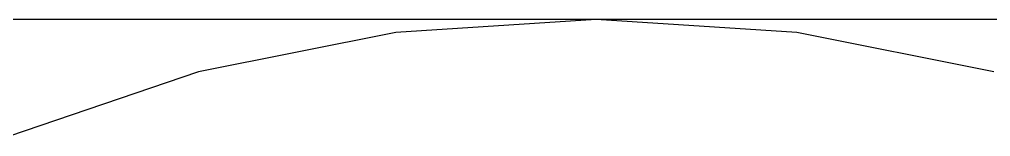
# Model space of a CAD drawing. Header units: inches. Extents: x 9636 to 21597, y -10243 to 557.
# Drawn here: x 14664.065 to 14665.797, y -8278.756 to -8278.548 of the extents above; entities that cross this region are included whole.
import ezdxf

# ---------------------------------------------------------------- set-up
doc = ezdxf.new("R2010")
doc.units = ezdxf.units.IN
doc.header["$MEASUREMENT"] = 0
doc.layers.add('Edges', color=7, linetype='Continuous')

# ---------------------------------------------------------------- blocks, each defined once
blk = doc.blocks.new('FF')
at = {"layer": 'Edges', "color": 252, "true_color": 0x939598}
for p, q in [((14665.0942, -8278.5478), (14662.3541, -8278.5478)), ((14665.0942, -8278.5478), (14664.7366, -8278.5713)), ((14665.4519, -8278.5713), (14665.0942, -8278.5478)), ((14667.8343, -8278.5478), (14665.0942, -8278.5478)), ((14664.7366, -8278.5713), (14664.385, -8278.6412)), ((14665.8034, -8278.6412), (14665.4519, -8278.5713)), ((14664.385, -8278.6412), (14664.0456, -8278.7564))]:
    blk.add_line(p, q, dxfattribs=at)

msp = doc.modelspace()

# ---------------------------------------------------------------- block references
at = {"color": 18, "true_color": 0x000000}
msp.add_blockref('FF', (0, 0), dxfattribs=at)

doc.saveas('drawing.dxf')
